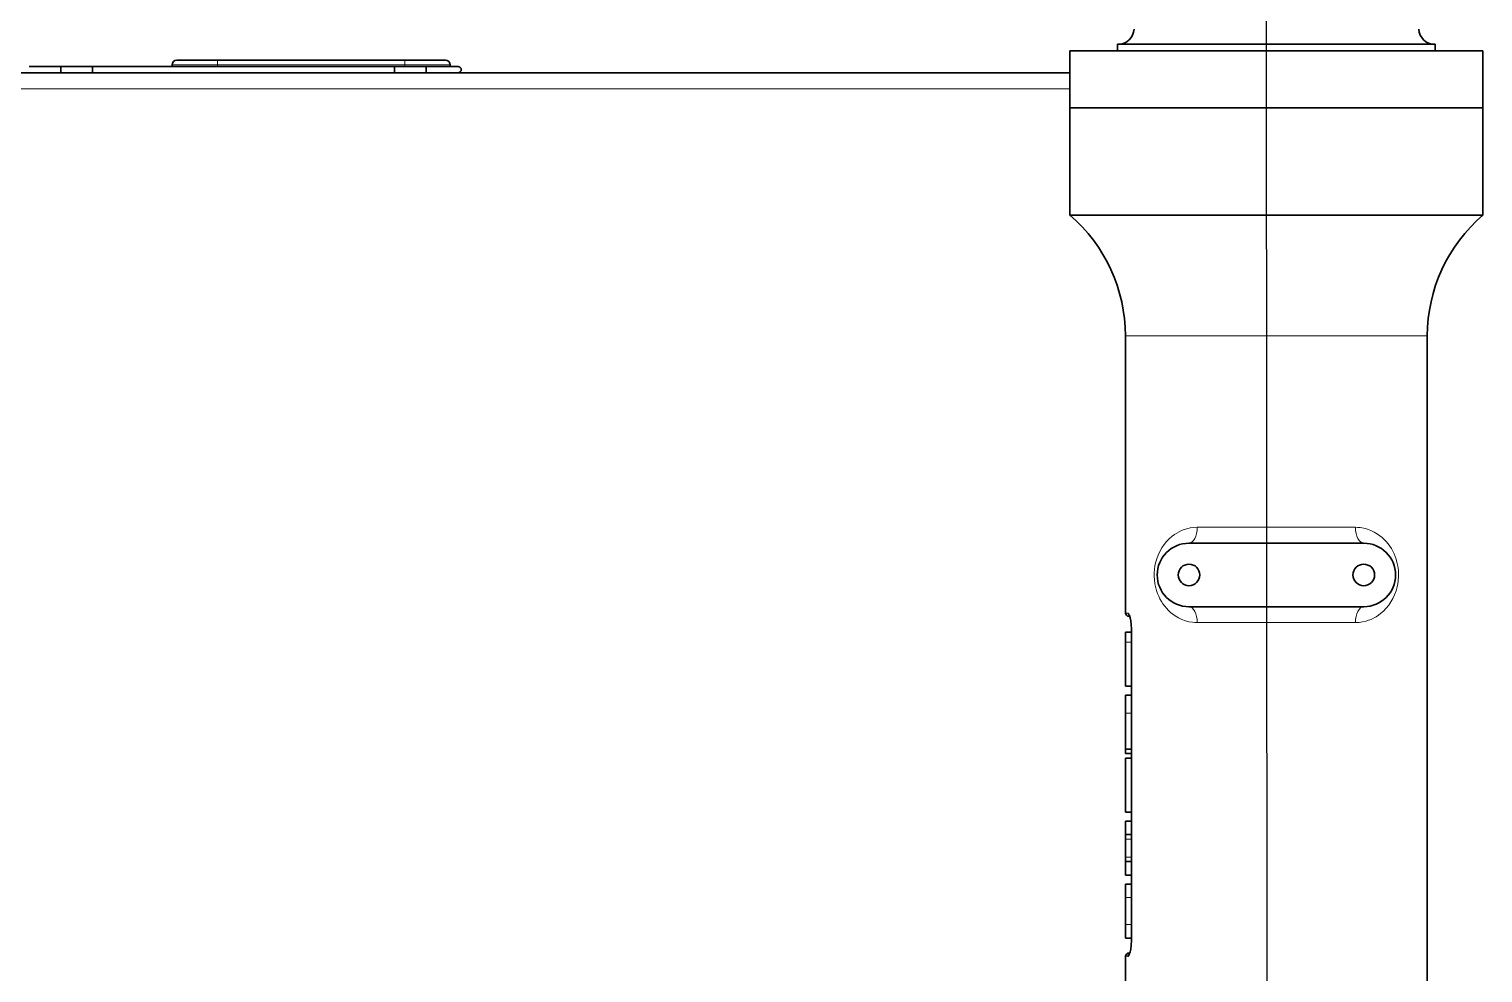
# Model space of a CAD drawing. Header units: inches. Extents: x 185496 to 352137, y 107182 to 179410.
# Drawn here: x 244383.5 to 244841, y 165528.7 to 165825.7 of the extents above; entities that cross this region are included whole.
import ezdxf

# ---------------------------------------------------------------- set-up
doc = ezdxf.new("R2010")
doc.units = ezdxf.units.IN
doc.header["$MEASUREMENT"] = 0

# ---------------------------------------------------------------- blocks, each defined once
blk = doc.blocks.new('RAGV')
at = {"color": 7, "lineweight": 35}
for p, q in [((799443.94, -275101.87), (799573.94, -275101.87)), ((799458.94, -275099.87), (799558.94, -275099.87)), ((799231.67, -275106.87), (799136.21, -275106.87)), ((799136.21, -275106.87), (799231.67, -275106.87)), ((799227.43, -275106.87), (799140.46, -275106.87)), ((799140.46, -275106.87), (799227.43, -275106.87)), ((799223.19, -275106.87), (799144.7, -275106.87)), ((799144.7, -275106.87), (799223.19, -275106.87)), ((799218.95, -275106.87), (799148.94, -275106.87)), ((799148.94, -275106.87), (799218.95, -275106.87)), ((799214.7, -275106.87), (799153.18, -275106.87)), ((799153.18, -275106.87), (799214.7, -275106.87)), ((799210.46, -275106.87), (799157.43, -275106.87)), ((799157.43, -275106.87), (799210.46, -275106.87)), ((799206.22, -275106.87), (799161.67, -275106.87)), ((799161.67, -275106.87), (799206.22, -275106.87)), ((799201.98, -275106.87), (799165.91, -275106.87)), ((799165.91, -275106.87), (799201.98, -275106.87)), ((799197.73, -275106.87), (799170.16, -275106.87)), ((799170.16, -275106.87), (799197.73, -275106.87)), ((799175.69, -275104.87), (799234.69, -275104.87)), ((798978.91, -275108.87), (799443.94, -275108.87)), ((799231.44, -275108.87), (799136.44, -275108.87)), ((799251.46, -275108.87), (799443.95, -275108.87)), ((799573.94, -275119.87), (799443.94, -275119.87)), ((799443.94, -275119.87), (799443.94, -275153.63)), ((799443.94, -275119.87), (799573.94, -275119.87)), ((799573.94, -275119.87), (799573.94, -275153.63)), ((799573.94, -275153.63), (799443.94, -275153.63)), ((799461.44, -275226.87), (799461.44, -275196.87)), ((799556.44, -275226.87), (799556.44, -275196.87)), ((799461.44, -275278.87), (799461.44, -275226.87)), ((799556.44, -275451.87), (799556.44, -275226.87)), ((799536.44, -275256.87), (799481.44, -275256.87)), ((799481.44, -275276.87), (799536.44, -275276.87)), ((799463.3, -275283.87), (799463.3, -275381.87)), ((799461.44, -275451.87), (799461.44, -275386.87))]:
    blk.add_line(p, q, dxfattribs=at)
at = {"color": 7, "lineweight": 35, "ltscale": 0.45}
for p, q in [((799443.94, -275101.87), (799443.94, -275119.87)), ((799573.94, -275101.87), (799573.94, -275119.87))]:
    blk.add_line(p, q, dxfattribs=at)
at = {"color": 7, "lineweight": 35, "ltscale": 0.05}
for p, q in [((799458.94, -275101.87), (799458.94, -275099.87)), ((799558.94, -275101.87), (799558.94, -275099.87)), ((799126.44, -275108.87), (799126.44, -275106.87)), ((799136.44, -275108.87), (799136.44, -275106.87)), ((799231.44, -275108.87), (799231.44, -275106.87)), ((799241.44, -275108.87), (799241.44, -275106.87))]:
    blk.add_line(p, q, dxfattribs=at)
at = {"color": 7, "lineweight": 35, "ltscale": 0.494257}
for p, q in [((799116.44, -275106.87), (799136.21, -275106.87)), ((799136.21, -275106.87), (799116.44, -275106.87)), ((799251.44, -275106.87), (799231.67, -275106.87)), ((799231.67, -275106.87), (799251.44, -275106.87))]:
    blk.add_line(p, q, dxfattribs=at)
at = {"color": 7, "lineweight": 35, "ltscale": 0.450323}
for p, q in [((799122.44, -275106.87), (799140.46, -275106.87)), ((799140.46, -275106.87), (799122.44, -275106.87)), ((799245.44, -275106.87), (799227.43, -275106.87)), ((799227.43, -275106.87), (799245.44, -275106.87))]:
    blk.add_line(p, q, dxfattribs=at)
at = {"color": 7, "lineweight": 35, "ltscale": 0.213388}
for p, q in [((799126.44, -275106.87), (799134.98, -275106.87)), ((799231.44, -275106.87), (799239.98, -275106.87)), ((799134.98, -275108.87), (799126.44, -275108.87)), ((799239.98, -275108.87), (799231.44, -275108.87))]:
    blk.add_line(p, q, dxfattribs=at)
at = {"color": 7, "lineweight": 35, "ltscale": 0.40639}
for p, q in [((799128.44, -275106.87), (799144.7, -275106.87)), ((799144.7, -275106.87), (799128.44, -275106.87)), ((799239.44, -275106.87), (799223.19, -275106.87)), ((799223.19, -275106.87), (799239.44, -275106.87))]:
    blk.add_line(p, q, dxfattribs=at)
at = {"color": 7, "lineweight": 35, "ltscale": 0.362455}
for p, q in [((799134.44, -275106.87), (799148.94, -275106.87)), ((799148.94, -275106.87), (799134.44, -275106.87)), ((799233.44, -275106.87), (799218.95, -275106.87)), ((799218.95, -275106.87), (799233.44, -275106.87))]:
    blk.add_line(p, q, dxfattribs=at)
at = {"color": 7, "lineweight": 35, "ltscale": 0.036612}
for p, q in [((799134.98, -275106.87), (799136.44, -275106.87)), ((799239.98, -275106.87), (799241.44, -275106.87)), ((799136.44, -275108.87), (799134.98, -275108.87)), ((799241.44, -275108.87), (799239.98, -275108.87))]:
    blk.add_line(p, q, dxfattribs=at)
at = {"color": 7, "lineweight": 35, "ltscale": 0.030869}
for p, q in [((799136.21, -275106.87), (799134.98, -275106.87)), ((799134.98, -275106.87), (799136.21, -275106.87)), ((799232.91, -275106.87), (799231.67, -275106.87)), ((799232.91, -275106.87), (799231.67, -275106.87))]:
    blk.add_line(p, q, dxfattribs=at)
at = {"color": 7, "lineweight": 35, "ltscale": 0.106066}
for p, q in [((799140.46, -275106.87), (799136.21, -275106.87)), ((799136.21, -275106.87), (799140.46, -275106.87)), ((799144.7, -275106.87), (799140.46, -275106.87)), ((799140.46, -275106.87), (799144.7, -275106.87)), ((799153.18, -275106.87), (799148.94, -275106.87)), ((799148.94, -275106.87), (799153.18, -275106.87)), ((799157.43, -275106.87), (799153.18, -275106.87)), ((799153.18, -275106.87), (799157.43, -275106.87)), ((799161.67, -275106.87), (799157.43, -275106.87)), ((799157.43, -275106.87), (799161.67, -275106.87)), ((799165.91, -275106.87), (799161.67, -275106.87)), ((799161.67, -275106.87), (799165.91, -275106.87)), ((799170.16, -275106.87), (799165.91, -275106.87)), ((799165.91, -275106.87), (799170.16, -275106.87)), ((799174.4, -275106.87), (799170.16, -275106.87)), ((799170.16, -275106.87), (799174.4, -275106.87)), ((799197.73, -275106.87), (799193.49, -275106.87)), ((799197.73, -275106.87), (799193.49, -275106.87)), ((799201.98, -275106.87), (799197.73, -275106.87)), ((799201.98, -275106.87), (799197.73, -275106.87)), ((799206.22, -275106.87), (799201.98, -275106.87)), ((799206.22, -275106.87), (799201.98, -275106.87)), ((799210.46, -275106.87), (799206.22, -275106.87)), ((799210.46, -275106.87), (799206.22, -275106.87)), ((799214.7, -275106.87), (799210.46, -275106.87)), ((799214.7, -275106.87), (799210.46, -275106.87)), ((799218.95, -275106.87), (799214.7, -275106.87)), ((799218.95, -275106.87), (799214.7, -275106.87)), ((799227.43, -275106.87), (799223.19, -275106.87)), ((799227.43, -275106.87), (799223.19, -275106.87)), ((799231.67, -275106.87), (799227.43, -275106.87)), ((799231.67, -275106.87), (799227.43, -275106.87))]:
    blk.add_line(p, q, dxfattribs=at)
at = {"color": 7, "lineweight": 35, "ltscale": 0.318521}
for p, q in [((799140.44, -275106.87), (799153.18, -275106.87)), ((799153.18, -275106.87), (799140.44, -275106.87)), ((799227.44, -275106.87), (799214.7, -275106.87)), ((799214.7, -275106.87), (799227.44, -275106.87))]:
    blk.add_line(p, q, dxfattribs=at)
at = {"color": 7, "lineweight": 35, "ltscale": 0.106065}
for p, q in [((799148.94, -275106.87), (799144.7, -275106.87)), ((799144.7, -275106.87), (799148.94, -275106.87)), ((799178.64, -275106.87), (799174.4, -275106.87)), ((799174.4, -275106.87), (799178.64, -275106.87)), ((799193.49, -275106.87), (799189.25, -275106.87)), ((799193.49, -275106.87), (799189.25, -275106.87)), ((799223.19, -275106.87), (799218.95, -275106.87)), ((799223.19, -275106.87), (799218.95, -275106.87))]:
    blk.add_line(p, q, dxfattribs=at)
at = {"color": 7, "lineweight": 35, "ltscale": 0.274587}
for p, q in [((799146.44, -275106.87), (799157.43, -275106.87)), ((799157.43, -275106.87), (799146.44, -275106.87)), ((799221.44, -275106.87), (799210.46, -275106.87)), ((799210.46, -275106.87), (799221.44, -275106.87))]:
    blk.add_line(p, q, dxfattribs=at)
at = {"color": 7, "lineweight": 35, "ltscale": 0.230653}
for p, q in [((799152.44, -275106.87), (799161.67, -275106.87)), ((799161.67, -275106.87), (799152.44, -275106.87)), ((799215.44, -275106.87), (799206.22, -275106.87)), ((799206.22, -275106.87), (799215.44, -275106.87))]:
    blk.add_line(p, q, dxfattribs=at)
at = {"color": 7, "lineweight": 35, "ltscale": 0.18672}
for p, q in [((799158.44, -275106.87), (799165.91, -275106.87)), ((799165.91, -275106.87), (799158.44, -275106.87)), ((799209.44, -275106.87), (799201.98, -275106.87)), ((799201.98, -275106.87), (799209.44, -275106.87))]:
    blk.add_line(p, q, dxfattribs=at)
at = {"color": 7, "lineweight": 13, "ltscale": 0.351123}
blk.add_line((799161.44, -275106.37), (799175.49, -275106.37), dxfattribs=at)
at = {"color": 7, "lineweight": 35, "ltscale": 0.0125}
for p, q in [((799161.44, -275106.87), (799161.44, -275106.37)), ((799248.94, -275106.87), (799248.94, -275106.37))]:
    blk.add_line(p, q, dxfattribs=at)
at = {"color": 7, "lineweight": 35, "ltscale": 0.314162}
blk.add_line((799162.94, -275104.87), (799175.51, -275104.87), dxfattribs=at)
at = {"color": 7, "lineweight": 35, "ltscale": 0.142786}
for p, q in [((799164.44, -275106.87), (799170.16, -275106.87)), ((799170.16, -275106.87), (799164.44, -275106.87)), ((799203.44, -275106.87), (799197.73, -275106.87)), ((799197.73, -275106.87), (799203.44, -275106.87))]:
    blk.add_line(p, q, dxfattribs=at)
at = {"color": 7, "lineweight": 35, "ltscale": 0.098852}
for p, q in [((799170.44, -275106.87), (799174.4, -275106.87)), ((799174.4, -275106.87), (799170.44, -275106.87)), ((799197.44, -275106.87), (799193.49, -275106.87)), ((799193.49, -275106.87), (799197.44, -275106.87))]:
    blk.add_line(p, q, dxfattribs=at)
at = {"color": 7, "lineweight": 35, "ltscale": 0.477296}
for p, q in [((799193.49, -275106.87), (799174.4, -275106.87)), ((799174.4, -275106.87), (799193.49, -275106.87))]:
    blk.add_line(p, q, dxfattribs=at)
at = {"color": 7, "lineweight": 13, "ltscale": 0.005127}
blk.add_line((799175.49, -275106.37), (799175.69, -275106.37), dxfattribs=at)
at = {"color": 7, "lineweight": 35, "ltscale": 0.004588}
blk.add_line((799175.51, -275104.87), (799175.69, -275104.87), dxfattribs=at)
at = {"color": 7, "lineweight": 13, "ltscale": 0.0375}
for p, q in [((799175.69, -275106.37), (799175.69, -275104.87)), ((799234.69, -275104.87), (799234.69, -275106.37))]:
    blk.add_line(p, q, dxfattribs=at)
at = {"color": 7, "lineweight": 13, "ltscale": 0.012511}
blk.add_line((799175.69, -275106.37), (799175.69, -275106.87), dxfattribs=at)
at = {"color": 7, "lineweight": 13}
for p, q in [((799234.69, -275106.37), (799175.69, -275106.37)), ((799443.94, -275113.87), (798978.91, -275113.87)), ((799461.44, -275191.63), (799556.44, -275191.63)), ((799533.82, -275251.87), (799484.06, -275251.87)), ((799484.06, -275281.87), (799533.82, -275281.87)), ((799463.34, -275283.87), (799463.34, -275381.87))]:
    blk.add_line(p, q, dxfattribs=at)
at = {"color": 7, "lineweight": 35, "ltscale": 0.054917}
for p, q in [((799176.44, -275106.87), (799178.64, -275106.87)), ((799178.64, -275106.87), (799176.44, -275106.87)), ((799191.44, -275106.87), (799189.25, -275106.87)), ((799189.25, -275106.87), (799191.44, -275106.87))]:
    blk.add_line(p, q, dxfattribs=at)
at = {"color": 7, "lineweight": 35, "ltscale": 0.132583}
for p, q in [((799183.94, -275106.87), (799178.64, -275106.87)), ((799178.64, -275106.87), (799183.94, -275106.87)), ((799189.25, -275106.87), (799183.94, -275106.87)), ((799189.25, -275106.87), (799183.94, -275106.87))]:
    blk.add_line(p, q, dxfattribs=at)
at = {"color": 7, "lineweight": 35, "ltscale": 0.265166}
for p, q in [((799189.25, -275106.87), (799178.64, -275106.87)), ((799178.64, -275106.87), (799189.25, -275106.87))]:
    blk.add_line(p, q, dxfattribs=at)
at = {"color": 7, "lineweight": 35, "ltscale": 0.31875}
blk.add_line((799234.69, -275104.87), (799247.44, -275104.87), dxfattribs=at)
at = {"color": 7, "lineweight": 13, "ltscale": 0.0125}
blk.add_line((799234.69, -275106.87), (799234.69, -275106.37), dxfattribs=at)
at = {"color": 7, "lineweight": 13, "ltscale": 0.35625}
blk.add_line((799234.69, -275106.37), (799248.94, -275106.37), dxfattribs=at)
at = {"color": 7, "lineweight": 35, "ltscale": 0.250001}
for p, q in [((799126.44, -275108.87), (799116.44, -275108.87)), ((799251.44, -275108.87), (799241.44, -275108.87))]:
    blk.add_line(p, q, dxfattribs=at)
at = {"color": 7, "lineweight": 35, "ltscale": 0.131044}
for p, q in [((799461.44, -275196.87), (799461.44, -275191.63)), ((799556.44, -275196.87), (799556.44, -275191.63))]:
    blk.add_line(p, q, dxfattribs=at)
at = {"color": 7, "lineweight": 13, "ltscale": 0.020008}
for p, q in [((799462.24, -275278.87), (799461.44, -275278.87)), ((799461.44, -275386.87), (799462.24, -275386.87))]:
    blk.add_line(p, q, dxfattribs=at)
at = {"color": 7, "lineweight": 35, "ltscale": 0.008839}
for p, q in [((799462.44, -275279.87), (799462.8, -275279.87)), ((799462.8, -275385.87), (799462.44, -275385.87))]:
    blk.add_line(p, q, dxfattribs=at)
at = {"color": 7, "lineweight": 35, "ltscale": 0.078653}
blk.add_line((799461.44, -275288.01), (799461.44, -275284.87), dxfattribs=at)
at = {"color": 7, "lineweight": 35, "ltscale": 0.046453}
for p, q in [((799461.44, -275284.87), (799463.3, -275284.87)), ((799463.3, -275301.84), (799461.44, -275301.84)), ((799463.3, -275304.68), (799461.44, -275304.68)), ((799463.3, -275304.68), (799461.44, -275304.68)), ((799463.3, -275321.66), (799461.44, -275321.66)), ((799463.3, -275323.08), (799461.44, -275323.08)), ((799463.3, -275324.5), (799461.44, -275324.5)), ((799463.3, -275341.49), (799461.44, -275341.49)), ((799463.3, -275344.32), (799461.44, -275344.32)), ((799463.3, -275348.56), (799461.44, -275348.56)), ((799463.3, -275357.06), (799461.44, -275357.06)), ((799463.3, -275361.31), (799461.44, -275361.31)), ((799461.44, -275364.14), (799463.3, -275364.14)), ((799463.3, -275381.13), (799461.44, -275381.13))]:
    blk.add_line(p, q, dxfattribs=at)
at = {"color": 7, "lineweight": 13, "ltscale": 0.000998878}
for p, q in [((799463.3, -275283.87), (799463.34, -275283.87)), ((799463.34, -275381.87), (799463.3, -275381.87))]:
    blk.add_line(p, q, dxfattribs=at)
at = {"color": 7, "lineweight": 35, "ltscale": 0.025}
blk.add_line((799463.3, -275284.87), (799463.3, -275283.87), dxfattribs=at)
at = {"color": 7, "lineweight": 35, "ltscale": 0.345763}
blk.add_line((799461.44, -275301.84), (799461.44, -275288.01), dxfattribs=at)
at = {"color": 7, "lineweight": 13, "ltscale": 0.046453}
for p, q in [((799463.3, -275288.01), (799461.44, -275288.01)), ((799463.3, -275310.34), (799461.44, -275310.34)), ((799463.3, -275349.98), (799461.44, -275349.98)), ((799461.44, -275355.64), (799463.3, -275355.64)), ((799463.3, -275368.38), (799461.44, -275368.38)), ((799461.44, -275376.88), (799463.3, -275376.88))]:
    blk.add_line(p, q, dxfattribs=at)
at = {"color": 7, "lineweight": 35, "ltscale": 0.141576}
for p, q in [((799461.44, -275310.34), (799461.44, -275304.68)), ((799461.44, -275355.64), (799461.44, -275349.98))]:
    blk.add_line(p, q, dxfattribs=at)
at = {"color": 7, "lineweight": 35, "ltscale": 0.070787}
for p, q in [((799463.3, -275304.68), (799463.3, -275301.84)), ((799463.3, -275344.32), (799463.3, -275341.49)), ((799463.3, -275364.14), (799463.3, -275361.31))]:
    blk.add_line(p, q, dxfattribs=at)
at = {"color": 7, "lineweight": 35, "ltscale": 0.283115}
blk.add_line((799461.44, -275321.66), (799461.44, -275310.34), dxfattribs=at)
at = {"color": 7, "lineweight": 35, "ltscale": 0.035378}
blk.add_line((799461.44, -275323.08), (799461.44, -275321.67), dxfattribs=at)
at = {"color": 7, "lineweight": 35, "ltscale": 0.035393}
for p, q in [((799463.3, -275324.5), (799463.3, -275323.08)), ((799461.44, -275348.56), (799461.44, -275349.98))]:
    blk.add_line(p, q, dxfattribs=at)
at = {"color": 7, "lineweight": 35, "ltscale": 0.424727}
blk.add_line((799461.44, -275341.49), (799461.44, -275324.5), dxfattribs=at)
at = {"color": 7, "lineweight": 35, "ltscale": 0.106183}
for p, q in [((799461.44, -275348.56), (799461.44, -275344.32)), ((799461.44, -275368.38), (799461.44, -275364.14))]:
    blk.add_line(p, q, dxfattribs=at)
at = {"color": 7, "lineweight": 35, "ltscale": 0.035394}
blk.add_line((799461.44, -275355.64), (799461.44, -275357.06), dxfattribs=at)
at = {"color": 7, "lineweight": 35, "ltscale": 0.106181}
for p, q in [((799461.44, -275361.31), (799461.44, -275357.06)), ((799461.44, -275381.13), (799461.44, -275376.88))]:
    blk.add_line(p, q, dxfattribs=at)
at = {"color": 7, "lineweight": 35, "ltscale": 0.212363}
blk.add_line((799461.44, -275376.88), (799461.44, -275368.38), dxfattribs=at)
at = {"color": 7, "lineweight": 35, "ltscale": 0.018529}
blk.add_line((799463.3, -275381.87), (799463.3, -275381.13), dxfattribs=at)
at = {"color": 7, "lineweight": 35, "ltscale": 0.00884}
blk.add_line((799462.8, -275385.87), (799462.44, -275385.87), dxfattribs=at)
at = {"color": 7, "lineweight": 13}
for points in [[(799484.06, -275251.87), (799482.93, -275251.92), (799481.82, -275252.07), (799480.74, -275252.32), (799479.93, -275252.58), (799479.13, -275252.89), (799478.35, -275253.26), (799477.59, -275253.68), (799476.85, -275254.16), (799476.14, -275254.69), (799475.22, -275255.49), (799474.37, -275256.36), (799473.59, -275257.33), (799472.88, -275258.37), (799472.26, -275259.47), (799471.72, -275260.62), (799471.28, -275261.84), (799470.93, -275263.09), (799470.73, -275264.04), (799470.6, -275265.02), (799470.5, -275266.35), (799470.5, -275267.34), (799470.56, -275268.33), (799470.72, -275269.64), (799470.99, -275270.9), (799471.25, -275271.81), (799471.56, -275272.69), (799471.91, -275273.55), (799472.31, -275274.38), (799472.76, -275275.18), (799473.25, -275275.93), (799473.79, -275276.67), (799474.37, -275277.37), (799475, -275278.03), (799475.66, -275278.65), (799476.36, -275279.22), (799477.1, -275279.74), (799478.13, -275280.36), (799479.2, -275280.87), (799480.31, -275281.28), (799481.43, -275281.58), (799482.59, -275281.78), (799483.32, -275281.85), (799484.06, -275281.87)], [(799533.82, -275281.87), (799534.96, -275281.82), (799536.07, -275281.66), (799537.15, -275281.41), (799537.96, -275281.15), (799538.75, -275280.84), (799539.54, -275280.47), (799540.3, -275280.05), (799541.04, -275279.57), (799541.75, -275279.04), (799542.66, -275278.25), (799543.51, -275277.37), (799544.3, -275276.41), (799545.01, -275275.37), (799545.63, -275274.26), (799546.16, -275273.11), (799546.61, -275271.89), (799546.96, -275270.64), (799547.15, -275269.69), (799547.29, -275268.72), (799547.39, -275267.39), (799547.39, -275266.39), (799547.33, -275265.4), (799547.16, -275264.1), (799546.9, -275262.83), (799546.64, -275261.92), (799546.33, -275261.04), (799545.97, -275260.18), (799545.57, -275259.36), (799545.13, -275258.56), (799544.64, -275257.8), (799544.1, -275257.06), (799543.52, -275256.37), (799542.89, -275255.7), (799542.22, -275255.08), (799541.52, -275254.51), (799540.79, -275253.99), (799539.76, -275253.38), (799538.69, -275252.87), (799537.58, -275252.45), (799536.46, -275252.15), (799535.3, -275251.96), (799534.57, -275251.89), (799533.82, -275251.87)], [(799463.34, -275283.87), (799463.3, -275282.56), (799463.18, -275281.32), (799462.98, -275280.24), (799462.86, -275279.8), (799462.73, -275279.43), (799462.6, -275279.17), (799462.47, -275278.99)], [(799462.47, -275386.75), (799462.6, -275386.56), (799462.74, -275386.28), (799462.86, -275385.93), (799463.09, -275384.99), (799463.25, -275383.84), (799463.33, -275382.57), (799463.34, -275381.87)]]:
    blk.add_lwpolyline(points, dxfattribs=at)
at = {"color": 7, "lineweight": 35}
for points in [[(799462.72, -275279.67), (799462.7, -275279.65), (799462.7, -275279.65), (799462.71, -275279.67), (799462.96, -275280.39), (799463.13, -275281.27), (799463.26, -275282.52), (799463.3, -275283.87)], [(799463.3, -275381.87), (799463.25, -275383.41), (799463.1, -275384.63), (799462.93, -275385.47), (799462.76, -275385.96), (799462.7, -275386.08), (799462.7, -275386.09), (799462.7, -275386.08), (799462.72, -275386.06)]]:
    blk.add_lwpolyline(points, dxfattribs=at)
for centre in [(799481.44, -275266.87), (799536.44, -275266.87)]:
    blk.add_circle(centre, 3.4, dxfattribs=at)
for centre, radius, start, end in [((799459.15, -275094.87), 5, 270, 357.6141), ((799558.74, -275094.87), 5, 182.3859, 270), ((799162.94, -275106.37), 1.5, 90, 180), ((799247.44, -275106.37), 1.5, 360, 90), ((799251.44, -275107.87), 1, 0, 90), ((799251.44, -275107.87), 1, 270, 0), ((799411.44, -275191.63), 50, 0, 49.4584), ((799606.44, -275191.63), 50, 130.5416, 180), ((799481.44, -275266.87), 10, 90, 270), ((799536.44, -275266.87), 10, 270, 90), ((799462.44, -275278.87), 1, 180, 270), ((799462.44, -275386.87), 1, 90, 180), ((799463.4, -275386.7), 0.935, 137.053, 182.9313)]:
    blk.add_arc(centre, radius, start, end, dxfattribs=at)
at = {"color": 7, "lineweight": 13}
blk.add_arc((799463.4, -275279.04), 0.935, 177.0687, 222.947, dxfattribs=at)
for centre, major_axis, ratio, start_param, end_param in [((799481.44, -275251.87), (0, 5), 0.52381, 3.141593, 4.712389), ((799536.44, -275251.87), (0, -5), 0.52381, 4.712389, 6.283183), ((799481.44, -275281.87), (0, 5), 0.52381, 4.712389, 6.283185), ((799536.44, -275281.87), (0, -5), 0.52381, 3.141593, 4.712389), ((799463.09, -275286.97), (0.87, -8.1), 0.148084, 2.952959, 3.125807), ((799463.23, -275278.87), (0, 1), 0.983151, 1.570796, 2.625412)]:
    blk.add_ellipse(centre, major_axis=major_axis, ratio=ratio, start_param=start_param, end_param=end_param, dxfattribs=at)
at = {"color": 7, "lineweight": 35}
for centre, major_axis, ratio, start_param, end_param in [((799463.23, -275386.87), (0, -1), 0.983151, 3.657692, 4.712389), ((799462.7, -275382.92), (-0.48, -3.94), 0.210975, 0.025358, 0.273495), ((799462.7, -275382.89), (-0.48, -3.98), 0.210025, 0.025164, 0.272145)]:
    blk.add_ellipse(centre, major_axis=major_axis, ratio=ratio, start_param=start_param, end_param=end_param, dxfattribs=at)

msp = doc.modelspace()

# ---------------------------------------------------------------- linework, layer by layer
at = {"color": 5, "ltscale": 100}
msp.add_line((244774.06, 164016.84, 148285.2), (244771.11, 168933.47, -496031.82), dxfattribs=at)

# ---------------------------------------------------------------- block references
at = {"color": 30}
msp.add_blockref('RAGV', (-554732.89, 440920.8, 148285.2), dxfattribs=at)

doc.saveas('drawing.dxf')
